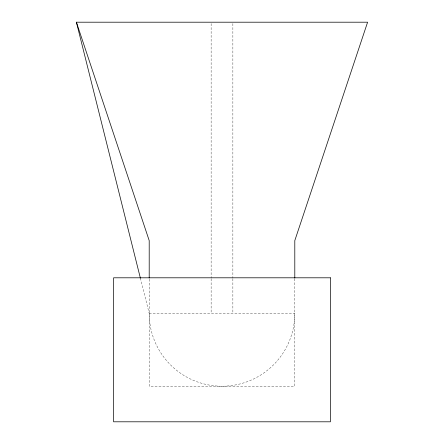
<?xml version="1.0" encoding="UTF-8"?>
<svg xmlns="http://www.w3.org/2000/svg" width="444" height="444" viewBox="0 0 444 444"><rect width="100%" height="100%" fill="white"/><g stroke="black" fill="none" stroke-linecap="round" stroke-linejoin="round"><path stroke-width="0.33" stroke-dasharray="2.22 1.67" d="M149.201 313.397L294.799 313.397A72.799 72.799 0 0 1 222 386.202A72.799 72.799 0 0 1 149.201 313.397L140.626 279.104M294.799 278.732L294.799 386.202L149.201 386.202L149.201 278.732M232.872 23.588L232.872 278.038M232.872 278.732L232.872 313.397M211.128 23.588L211.128 278.038M211.128 278.732L211.128 313.397"/><path stroke-width="0.67" d="M140.459 278.427L76.401 22.2L367.599 22.2L294.799 240.598L294.799 278.038M76.401 22.2L149.201 240.598L149.201 278.038M330.403 277.8L113.597 277.8L113.597 421.8L330.403 421.8L330.403 277.8"/></g></svg>
